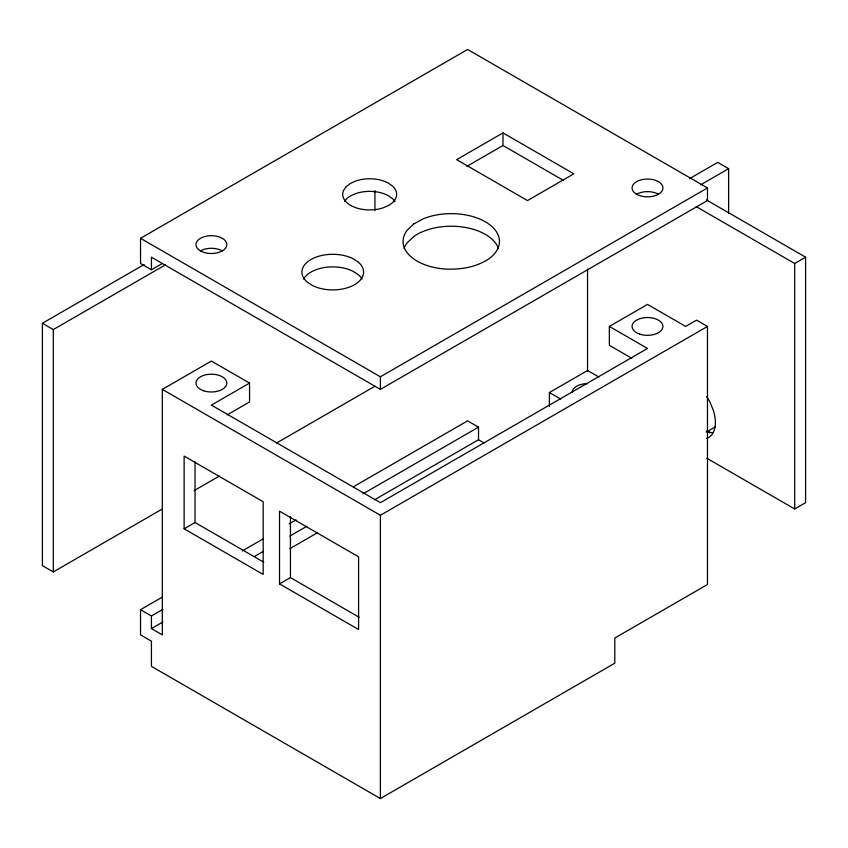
<?xml version="1.0" encoding="UTF-8"?>
<svg xmlns="http://www.w3.org/2000/svg" width="848" height="848" viewBox="0 0 848 848"><rect width="100%" height="100%" fill="white"/><g stroke="black" fill="none" stroke-linecap="round" stroke-linejoin="round"><path stroke-width="1.27" d="M344.712 201.368L346.037 199.418A26.988 15.582 0 0 1 388.373 195.708L392.762 198.877A26.988 15.582 0 0 1 395.051 201.644M151.432 269.781L140.524 263.484L140.524 238.299L467.608 49.46L707.476 187.949L707.476 200.531L380.392 389.38L151.432 257.188L151.432 269.781L162.328 263.484M162.042 509.15L53.307 571.923L42.4 565.637L42.4 323.279L144.181 264.523M42.4 323.279L53.307 329.575L165.477 264.82M502.981 132.903L456.648 159.657L527.509 200.573L573.852 173.819L502.981 132.903L502.981 145.496L563.56 180.465M466.813 166.378L502.981 145.496M162.869 609.383L151.432 615.987L151.432 628.58L162.328 634.876L162.328 389.38L211.396 361.047L249.556 383.084L249.556 401.963L227.105 414.926M249.556 383.084L211.396 405.111L380.392 502.684L647.512 348.464L609.352 326.427L609.352 345.316L631.792 358.28M689.657 178.589L717.715 162.381L728.623 168.678L728.623 213.452M700.554 184.885L728.623 168.678M140.524 238.299L380.392 376.788L707.476 187.949M194.086 490.642L219.272 476.11M276.501 443.069L374.933 386.232M184.133 528.813L263.187 574.446L263.187 501.74L184.133 456.107L184.133 528.813L195.04 522.516L263.77 562.192M609.352 326.427L647.512 304.4L685.672 326.427L696.568 320.141L707.476 326.427L707.476 584.516L614.8 638.025L614.8 663.2L380.392 798.54L151.432 666.348L151.432 641.173L140.524 634.876L140.524 609.701L162.254 597.151M242.316 550.935L262.901 539.042M289.2 523.863L296.058 519.898M353.245 486.879L467.608 420.852L478.516 427.148L478.516 439.741L374.445 499.822M254.358 556.564L263.505 551.285M289.815 536.095L306.965 526.195M363.008 493.843L478.516 427.148M549.387 406.372L549.387 392.529L587.547 370.502L598.762 376.978M151.432 628.58L162.869 621.976M289.815 548.688L317.258 532.841M696.272 206.658L794.693 263.484L805.6 257.188L805.6 502.684L794.693 508.98L706.776 458.217M162.328 389.38L380.392 515.277L707.476 326.427M279.533 583.89L358.587 629.523L358.587 556.818L279.533 511.185L279.533 583.89L290.44 577.594L359.17 617.28M706.299 432.067L715.065 427.032M706.638 431.155L709.045 432.067M706.416 199.927L805.6 257.188M549.387 392.529L560.602 399.005M478.516 439.741L484.219 443.038M140.524 609.701L151.432 615.987M709.341 432.236L709.755 432.925M794.693 263.484L794.693 508.98M587.547 269.049L587.547 371.212M380.392 376.788L380.392 389.38M380.392 515.277L380.392 798.54M374.933 190.567L374.933 210.431M290.44 516.782L290.44 577.594M195.04 461.704L195.04 522.516M53.307 329.575L53.307 571.923M303.542 278.981A30.835 17.808 0 0 1 353.065 271.296L358.375 274.784A30.835 17.808 0 0 1 361.948 278.95M404.008 248.581A48.188 27.814 0 0 1 407.188 242.793L413.729 236.592A48.188 27.814 0 0 1 462.796 227.031A48.188 27.814 0 0 1 498.529 248.665M636.201 194.478A15.423 8.904 0 0 1 657.995 194.012M200.488 250.891A15.423 8.904 0 0 0 226.289 246.906A15.423 8.904 0 0 0 207.4 235.998A15.423 8.904 0 0 0 200.488 250.891A15.423 8.904 0 0 1 222.293 250.891M712.405 432.734A32.765 18.921 60 0 1 706.596 431.314M706.649 396.557A32.765 18.921 60 0 1 710.327 402.917L713.454 410.697A32.765 18.921 60 0 1 706.681 438.405M572.124 392.529A15.423 8.904 0 0 1 587.547 383.625M346.037 186.825L343.472 190.609A26.988 15.582 0 0 0 353.669 206.891A26.988 15.582 0 0 0 383.614 207.686L389.126 205.142A26.988 15.582 0 0 0 392.762 186.295L388.373 183.115A26.988 15.582 0 0 0 355.715 181.006L350.213 183.55L346.037 186.825M413.729 223.999L407.188 230.2A48.188 27.814 0 0 0 443.843 268.943C459.362 269.971 475.601 267.597 488.787 258.894A48.188 27.814 0 0 0 486.116 222.25A48.188 27.814 0 0 0 422.834 218.985L413.729 223.999M358.375 262.202L353.065 258.704A30.835 17.808 0 0 0 312.403 258.725A30.835 17.808 0 0 0 307.124 282.002L312.435 285.5A30.835 17.808 0 0 0 353.107 285.479A30.835 17.808 0 0 0 358.375 262.202M637.018 194.468A15.423 8.904 0 0 0 662.542 189.92A15.423 8.904 0 0 0 642.964 179.437A15.423 8.904 0 0 0 637.018 194.468M203.69 390.79A15.423 8.904 0 0 0 226.808 383.084A15.423 8.904 0 0 0 203.69 375.378A15.423 8.904 0 0 0 203.69 390.79M639.795 334.144A15.423 8.904 0 0 0 662.924 326.427A15.423 8.904 0 0 0 639.795 318.721A15.423 8.904 0 0 0 639.795 334.144"/></g></svg>
